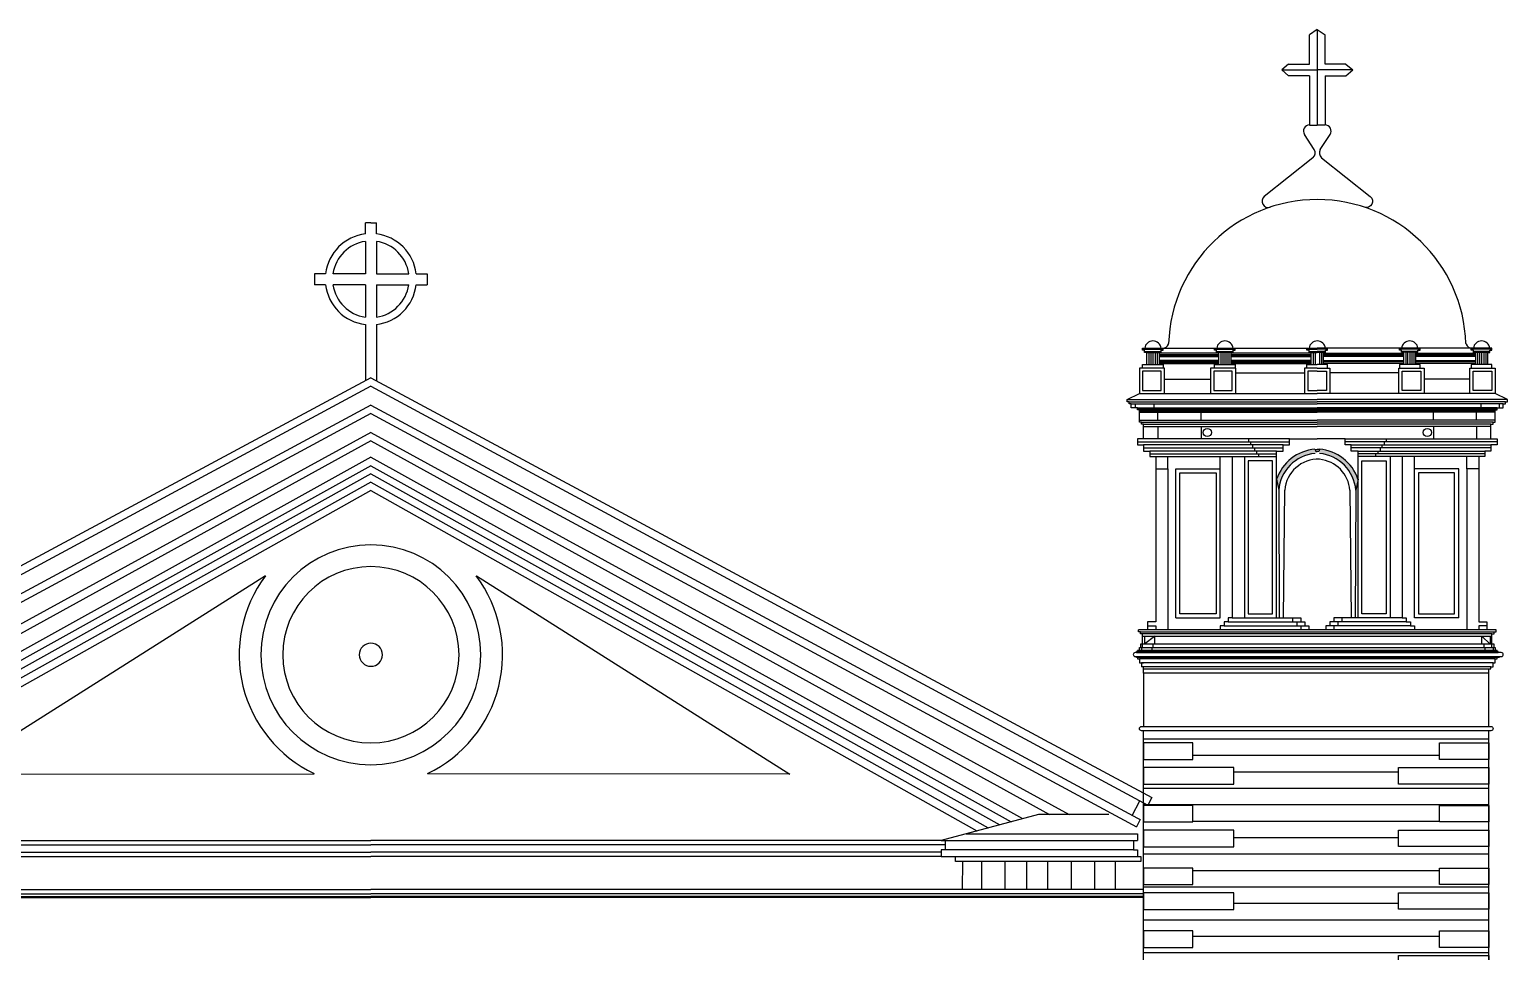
# Model space of a CAD drawing. Header units: inches. Extents: x 15.1 to 32.4, y 5.6 to 21.8.
# Drawn here: x 21.16 to 32.4, y 14.76 to 21.77 of the extents above; entities that cross this region are included whole.
import ezdxf

# ---------------------------------------------------------------- set-up
doc = ezdxf.new("R2010")
doc.units = ezdxf.units.IN
doc.header["$MEASUREMENT"] = 0

# ---------------------------------------------------------------- blocks, each defined once
blk = doc.blocks.new('*U31')
for points in [[(-0.34375, 0.03125), (0.03125, 0.03125), (0.03125, 0.15625), (-0.34375, 0.15625)], [(-0.34375, -0.15625), (0.34375, -0.15625), (0.34375, -0.03125), (-0.34375, -0.03125)]]:
    blk.add_lwpolyline(points, close=True)
blk = doc.blocks.new('*U32')
at = {"color": 0, "linetype": 'ByBlock', "lineweight": -2, "transparency": 16777216}
for p in [(0, 8.094), (0, 7.618), (0, 7.142), (0, 6.665), (0, 6.189), (0, 5.713), (0, 5.237), (0, 4.761), (0, 4.285), (0, 3.809), (0, 3.333), (0, 2.857), (0, 2.381), (0, 1.904), (0, 1.428), (0, 0.952), (0, 0.476), (0, 0)]:
    blk.add_blockref('*U31', p, dxfattribs=at)

msp = doc.modelspace()

# ---------------------------------------------------------------- hatches: boundary and pattern name
h = msp.add_hatch(color=256)
h.dxf.hatch_style = 1
h.paths.add_polyline_path([(30.933, 18.544), (30.933, 18.575, 0.297223), (30.641, 18.348), (30.657, 18.264, -0.366307)])
h = msp.add_hatch(color=256)
h.dxf.hatch_style = 1
h.paths.add_polyline_path([(30.967, 18.544), (30.967, 18.575, -0.297223), (31.26, 18.348), (31.244, 18.264, 0.366307)])
h = msp.add_hatch()
h.set_pattern_fill('ANSI31', color=256, angle=135)
h.set_pattern_definition([(180, (2.13431, 9e-16), (-3e-17, -0.125), [])])
h.paths.add_polyline_path([(31.567, 12.699), (32.255, 12.699), (32.255, 12.535), (31.88, 12.535), (31.88, 12.41), (32.255, 12.41), (32.255, 12.347), (31.567, 12.347), (31.567, 12.222), (32.255, 12.222), (32.255, 12.059), (31.88, 12.059), (31.88, 11.934), (32.255, 11.934), (32.255, 11.871), (31.567, 11.871), (31.567, 11.746), (32.255, 11.746), (32.255, 11.583), (31.88, 11.583), (31.88, 11.458), (32.255, 11.458), (32.255, 11.395), (31.567, 11.395), (31.567, 11.27), (32.255, 11.27), (32.255, 11.107), (31.88, 11.107), (31.88, 10.982), (32.255, 10.982), (32.255, 10.919), (31.567, 10.919), (31.567, 10.794), (32.255, 10.794), (32.255, 10.631), (31.88, 10.631), (31.88, 10.506), (32.255, 10.506), (32.255, 10.443), (31.567, 10.443), (31.567, 10.318), (32.255, 10.318), (32.255, 10.154), (31.88, 10.154), (31.88, 10.029), (32.255, 10.029), (32.255, 9.967), (31.567, 9.967), (31.567, 9.842), (32.255, 9.842), (32.255, 9.678), (31.88, 9.678), (31.88, 9.553), (32.255, 9.553), (32.255, 9.491), (31.567, 9.491), (31.567, 9.366), (32.255, 9.366), (32.255, 9.202), (31.88, 9.202), (31.88, 9.077), (32.255, 9.077), (32.255, 9.015), (31.567, 9.015), (31.567, 8.89), (32.255, 8.89), (32.255, 8.726), (31.88, 8.726), (31.88, 8.601), (32.255, 8.601), (32.255, 8.539), (31.567, 8.539), (31.567, 8.414), (32.255, 8.414), (32.255, 8.25), (31.88, 8.25), (31.88, 8.125), (32.255, 8.125), (32.255, 8.062), (31.567, 8.062), (31.567, 7.938), (32.255, 7.938), (32.255, 7.875), (29.63, 7.875), (29.63, 7.938), (30.317, 7.938), (30.317, 8.062), (29.63, 8.062), (29.63, 8.125), (30.005, 8.125), (30.005, 8.25), (29.63, 8.25), (29.63, 8.414), (30.317, 8.414), (30.317, 8.539), (29.63, 8.539), (29.63, 8.601), (30.005, 8.601), (30.005, 8.726), (29.63, 8.726), (29.63, 8.89), (30.317, 8.89), (30.317, 9.015), (29.63, 9.015), (29.63, 9.077), (30.005, 9.077), (30.005, 9.202), (29.63, 9.202), (29.63, 9.366), (30.317, 9.366), (30.317, 9.491), (29.63, 9.491), (29.63, 9.553), (30.005, 9.553), (30.005, 9.678), (29.63, 9.678), (29.63, 9.842), (30.317, 9.842), (30.317, 9.967), (29.63, 9.967), (29.63, 10.029), (30.005, 10.029), (30.005, 10.154), (29.63, 10.154), (29.63, 10.318), (30.317, 10.318), (30.317, 10.443), (29.63, 10.443), (29.63, 10.506), (30.005, 10.506), (30.005, 10.631), (29.63, 10.631), (29.63, 10.794), (30.317, 10.794), (30.317, 10.919), (29.63, 10.919), (29.63, 10.982), (30.005, 10.982), (30.005, 11.107), (29.63, 11.107), (29.63, 11.27), (30.317, 11.27), (30.317, 11.395), (29.63, 11.395), (29.63, 11.458), (30.005, 11.458), (30.005, 11.583), (29.63, 11.583), (29.63, 11.746), (30.317, 11.746), (30.317, 11.871), (29.63, 11.871), (29.63, 11.934), (30.005, 11.934), (30.005, 12.059), (29.63, 12.059), (29.63, 12.222), (30.317, 12.222), (30.317, 12.347), (29.63, 12.347), (29.63, 12.41), (30.005, 12.41), (30.005, 12.535), (29.63, 12.535), (29.63, 12.699), (30.317, 12.699), (30.317, 12.824), (29.63, 12.824), (29.63, 12.886), (30.005, 12.886), (30.005, 13.011), (29.63, 13.011), (29.63, 13.175), (30.317, 13.175), (30.317, 13.3), (29.63, 13.3), (29.63, 13.362), (30.005, 13.362), (30.005, 13.487), (29.63, 13.487), (29.63, 13.651), (30.317, 13.651), (30.317, 13.776), (29.63, 13.776), (29.63, 13.838), (30.005, 13.838), (30.005, 13.963), (29.63, 13.963), (29.63, 14.127), (30.317, 14.127), (30.317, 14.252), (29.63, 14.252), (29.63, 14.314), (30.005, 14.314), (30.005, 14.439), (29.63, 14.439), (29.63, 14.603), (30.317, 14.603), (30.317, 14.728), (29.63, 14.728), (29.63, 14.79), (30.005, 14.79), (30.005, 14.915), (29.63, 14.915), (29.63, 15.079), (30.317, 15.079), (30.317, 15.204), (29.63, 15.204), (29.63, 15.267), (30.005, 15.267), (30.005, 15.392), (29.63, 15.392), (29.63, 15.555), (30.317, 15.555), (30.317, 15.68), (29.63, 15.68), (29.63, 15.743), (30.005, 15.743), (30.005, 15.868), (29.63, 15.868), (29.63, 16.031), (30.317, 16.031), (30.317, 16.156), (29.63, 16.156), (29.63, 16.219), (30.005, 16.219), (30.005, 16.344), (29.63, 16.344), (29.63, 16.437), (32.255, 16.437), (32.255, 16.344), (31.88, 16.344), (31.88, 16.219), (32.255, 16.219), (32.255, 16.156), (31.567, 16.156), (31.567, 16.031), (32.255, 16.031), (32.255, 15.868), (31.88, 15.868), (31.88, 15.743), (32.255, 15.743), (32.255, 15.68), (31.567, 15.68), (31.567, 15.555), (32.255, 15.555), (32.255, 15.392), (31.88, 15.392), (31.88, 15.267), (32.255, 15.267), (32.255, 15.204), (31.567, 15.204), (31.567, 15.079), (32.255, 15.079), (32.255, 14.915), (31.88, 14.915), (31.88, 14.79), (32.255, 14.79), (32.255, 14.728), (31.567, 14.728), (31.567, 14.603), (32.255, 14.603), (32.255, 14.439), (31.88, 14.439), (31.88, 14.314), (32.255, 14.314), (32.255, 14.252), (31.567, 14.252), (31.567, 14.127), (32.255, 14.127), (32.255, 13.963), (31.88, 13.963), (31.88, 13.838), (32.255, 13.838), (32.255, 13.776), (31.567, 13.776), (31.567, 13.651), (32.255, 13.651), (32.255, 13.487), (31.88, 13.487), (31.88, 13.362), (32.255, 13.362), (32.255, 13.3), (31.567, 13.3), (31.567, 13.175), (32.255, 13.175), (32.255, 13.011), (31.88, 13.011), (31.88, 12.886), (32.255, 12.886), (32.255, 12.824), (31.567, 12.824)])

# ---------------------------------------------------------------- linework, layer by layer
for p, q in [((30.95, 21.766), (30.892, 21.726)), ((30.892, 21.503), (30.892, 21.726)), ((30.95, 21.766), (31.009, 21.726)), ((30.95, 21.766), (30.95, 21.04)), ((31.009, 21.503), (31.009, 21.726)), ((30.732, 21.503), (30.68, 21.459)), ((30.732, 21.414), (30.68, 21.459)), ((30.68, 21.459), (30.95, 21.459)), ((30.732, 21.503), (30.892, 21.503)), ((31.22, 21.459), (30.95, 21.459)), ((31.168, 21.503), (31.009, 21.503)), ((31.168, 21.503), (31.22, 21.459)), ((31.168, 21.414), (31.22, 21.459)), ((30.892, 21.414), (30.732, 21.414)), ((30.892, 21.414), (30.892, 21.04)), ((31.009, 21.414), (31.168, 21.414)), ((31.009, 21.414), (31.009, 21.04)), ((30.892, 21.04), (30.95, 21.04)), ((31.009, 21.04), (30.95, 21.04)), ((30.927, 20.854), (30.852, 20.968)), ((30.973, 20.854), (31.048, 20.968)), ((23.715, 20.212), (23.715, 20.297)), ((23.757, 20.297), (23.715, 20.297)), ((23.757, 20.297), (23.799, 20.297)), ((23.799, 20.212), (23.799, 20.297)), ((23.715, 20.156), (23.715, 19.91)), ((23.799, 20.156), (23.799, 19.91)), ((23.328, 19.91), (23.328, 19.826)), ((23.413, 19.91), (23.328, 19.91)), ((23.715, 19.91), (23.47, 19.91)), ((23.799, 19.91), (24.045, 19.91)), ((24.101, 19.91), (24.186, 19.91)), ((24.186, 19.91), (24.186, 19.826)), ((23.413, 19.826), (23.328, 19.826)), ((23.715, 19.826), (23.47, 19.826)), ((23.715, 19.826), (23.715, 19.58)), ((23.799, 19.826), (24.045, 19.826)), ((23.799, 19.826), (23.799, 19.58)), ((24.101, 19.826), (24.186, 19.826)), ((23.715, 19.524), (23.715, 19.099)), ((23.799, 19.524), (23.799, 19.099)), ((29.623, 19.328), (29.623, 19.344)), ((29.623, 19.344), (29.779, 19.344)), ((29.623, 19.336), (29.779, 19.336)), ((29.638, 19.328), (29.623, 19.328)), ((29.638, 19.312), (29.638, 19.328)), ((29.638, 19.32), (29.763, 19.32)), ((29.763, 19.312), (29.763, 19.328)), ((29.763, 19.328), (29.779, 19.328)), ((29.779, 19.328), (29.779, 19.344)), ((29.779, 19.344), (30.169, 19.344)), ((30.169, 19.328), (30.169, 19.344)), ((30.169, 19.344), (30.326, 19.344)), ((30.169, 19.336), (30.326, 19.336)), ((30.185, 19.328), (30.169, 19.328)), ((30.185, 19.313), (30.185, 19.328)), ((30.185, 19.32), (30.31, 19.32)), ((30.31, 19.313), (30.31, 19.328)), ((30.31, 19.328), (30.326, 19.328)), ((30.326, 19.328), (30.326, 19.344)), ((30.326, 19.344), (30.809, 19.344)), ((30.809, 19.344), (30.872, 19.344)), ((30.872, 19.328), (30.872, 19.344)), ((30.872, 19.344), (30.95, 19.344)), ((30.872, 19.336), (30.95, 19.336)), ((30.888, 19.328), (30.872, 19.328)), ((30.888, 19.312), (30.888, 19.328)), ((30.888, 19.32), (30.95, 19.32)), ((31.028, 19.344), (30.95, 19.344)), ((31.028, 19.336), (30.95, 19.336)), ((31.013, 19.32), (30.95, 19.32)), ((31.013, 19.312), (31.013, 19.328)), ((31.013, 19.328), (31.028, 19.328)), ((31.028, 19.328), (31.028, 19.344)), ((31.091, 19.344), (31.028, 19.344)), ((31.575, 19.344), (31.091, 19.344)), ((31.731, 19.344), (31.575, 19.344)), ((31.575, 19.328), (31.575, 19.344)), ((31.731, 19.336), (31.575, 19.336)), ((31.59, 19.328), (31.575, 19.328)), ((31.59, 19.313), (31.59, 19.328)), ((31.715, 19.32), (31.59, 19.32)), ((31.715, 19.313), (31.715, 19.328)), ((31.715, 19.328), (31.731, 19.328)), ((31.731, 19.328), (31.731, 19.344)), ((32.121, 19.344), (31.731, 19.344)), ((32.278, 19.344), (32.121, 19.344)), ((32.121, 19.328), (32.121, 19.344)), ((32.278, 19.336), (32.121, 19.336)), ((32.137, 19.328), (32.121, 19.328)), ((32.137, 19.312), (32.137, 19.328)), ((32.262, 19.32), (32.137, 19.32)), ((32.262, 19.312), (32.262, 19.328)), ((32.262, 19.328), (32.278, 19.328)), ((32.278, 19.328), (32.278, 19.344)), ((29.623, 19.192), (29.623, 19.219)), ((29.623, 19.219), (29.654, 19.219)), ((29.654, 19.312), (29.638, 19.312)), ((29.654, 19.219), (29.654, 19.312)), ((29.654, 19.312), (29.748, 19.312)), ((29.654, 19.219), (29.748, 19.219)), ((29.67, 19.312), (29.67, 19.219)), ((29.685, 19.312), (29.685, 19.219)), ((29.701, 19.312), (29.701, 19.219)), ((29.717, 19.312), (29.717, 19.219)), ((29.732, 19.312), (29.732, 19.219)), ((29.748, 19.312), (29.763, 19.312)), ((29.748, 19.312), (29.748, 19.219)), ((30.201, 19.305), (29.748, 19.305)), ((29.748, 19.297), (30.201, 19.297)), ((30.201, 19.289), (29.748, 19.289)), ((29.748, 19.281), (30.201, 19.281)), ((30.201, 19.25), (29.748, 19.25)), ((29.748, 19.242), (30.201, 19.242)), ((30.201, 19.234), (29.748, 19.234)), ((29.748, 19.227), (30.201, 19.227)), ((29.748, 19.219), (29.779, 19.219)), ((29.779, 19.219), (29.779, 19.192)), ((30.169, 19.192), (30.169, 19.219)), ((30.169, 19.219), (30.201, 19.219)), ((30.201, 19.313), (30.185, 19.313)), ((30.201, 19.219), (30.201, 19.313)), ((30.201, 19.313), (30.294, 19.313)), ((30.201, 19.219), (30.294, 19.219)), ((30.216, 19.313), (30.216, 19.219)), ((30.232, 19.313), (30.232, 19.219)), ((30.248, 19.313), (30.248, 19.219)), ((30.263, 19.313), (30.263, 19.219)), ((30.279, 19.313), (30.279, 19.219)), ((30.294, 19.313), (30.31, 19.313)), ((30.294, 19.313), (30.294, 19.219)), ((30.903, 19.305), (30.294, 19.305)), ((30.294, 19.297), (30.903, 19.297)), ((30.903, 19.289), (30.294, 19.289)), ((30.294, 19.281), (30.903, 19.281)), ((30.903, 19.25), (30.294, 19.25)), ((30.294, 19.242), (30.903, 19.242)), ((30.903, 19.234), (30.294, 19.234)), ((30.294, 19.227), (30.903, 19.227)), ((30.294, 19.219), (30.326, 19.219)), ((30.326, 19.219), (30.326, 19.192)), ((30.872, 19.192), (30.872, 19.219)), ((30.872, 19.219), (30.903, 19.219)), ((30.903, 19.312), (30.888, 19.312)), ((30.903, 19.312), (30.95, 19.312)), ((30.903, 19.219), (30.903, 19.312)), ((30.903, 19.219), (30.95, 19.219)), ((30.919, 19.312), (30.919, 19.219)), ((30.934, 19.312), (30.934, 19.219)), ((30.997, 19.312), (30.95, 19.312)), ((30.997, 19.219), (30.95, 19.219)), ((30.966, 19.312), (30.966, 19.219)), ((30.981, 19.312), (30.981, 19.219)), ((30.997, 19.219), (30.997, 19.312)), ((30.997, 19.312), (31.013, 19.312)), ((30.997, 19.305), (31.606, 19.305)), ((31.606, 19.297), (30.997, 19.297)), ((30.997, 19.289), (31.606, 19.289)), ((31.606, 19.281), (30.997, 19.281)), ((30.997, 19.25), (31.606, 19.25)), ((31.606, 19.242), (30.997, 19.242)), ((30.997, 19.234), (31.606, 19.234)), ((31.606, 19.227), (30.997, 19.227)), ((31.028, 19.219), (30.997, 19.219)), ((31.028, 19.192), (31.028, 19.219)), ((31.606, 19.219), (31.575, 19.219)), ((31.575, 19.219), (31.575, 19.192)), ((31.606, 19.313), (31.59, 19.313)), ((31.606, 19.313), (31.606, 19.219)), ((31.7, 19.313), (31.606, 19.313)), ((31.7, 19.219), (31.606, 19.219)), ((31.622, 19.313), (31.622, 19.219)), ((31.637, 19.313), (31.637, 19.219)), ((31.653, 19.313), (31.653, 19.219)), ((31.668, 19.313), (31.668, 19.219)), ((31.684, 19.313), (31.684, 19.219)), ((31.7, 19.219), (31.7, 19.313)), ((31.7, 19.313), (31.715, 19.313)), ((31.7, 19.305), (32.153, 19.305)), ((32.153, 19.297), (31.7, 19.297)), ((31.7, 19.289), (32.153, 19.289)), ((32.153, 19.281), (31.7, 19.281)), ((31.7, 19.25), (32.153, 19.25)), ((32.153, 19.242), (31.7, 19.242)), ((31.7, 19.234), (32.153, 19.234)), ((32.153, 19.227), (31.7, 19.227)), ((31.731, 19.219), (31.7, 19.219)), ((31.731, 19.192), (31.731, 19.219)), ((32.153, 19.219), (32.121, 19.219)), ((32.121, 19.219), (32.121, 19.192)), ((32.153, 19.312), (32.137, 19.312)), ((32.153, 19.312), (32.153, 19.219)), ((32.246, 19.312), (32.153, 19.312)), ((32.246, 19.219), (32.153, 19.219)), ((32.168, 19.312), (32.168, 19.219)), ((32.184, 19.312), (32.184, 19.219)), ((32.199, 19.312), (32.199, 19.219)), ((32.215, 19.312), (32.215, 19.219)), ((32.231, 19.312), (32.231, 19.219)), ((32.246, 19.219), (32.246, 19.312)), ((32.246, 19.312), (32.262, 19.312)), ((32.278, 19.219), (32.246, 19.219)), ((32.278, 19.192), (32.278, 19.219)), ((23.757, 19.119), (17.821, 15.928)), ((23.757, 19.119), (29.693, 15.928)), ((29.79, 19.109), (30.138, 19.109)), ((30.33, 19.156), (30.854, 19.156)), ((31.57, 19.156), (31.046, 19.156)), ((32.11, 19.109), (31.762, 19.109)), ((23.757, 19.055), (17.851, 15.872)), ((23.757, 19.055), (29.663, 15.872)), ((29.505, 18.953), (29.599, 19)), ((29.599, 19), (30.95, 19)), ((32.302, 19), (30.95, 19)), ((32.395, 18.953), (32.302, 19)), ((23.757, 18.911), (17.93, 15.771)), ((23.757, 18.911), (29.584, 15.771)), ((29.505, 18.937), (29.505, 18.953)), ((29.505, 18.953), (30.95, 18.953)), ((29.52, 18.937), (29.505, 18.937)), ((29.52, 18.922), (29.52, 18.937)), ((29.52, 18.937), (30.95, 18.937)), ((29.536, 18.922), (29.52, 18.922)), ((29.536, 18.891), (29.536, 18.922)), ((29.536, 18.922), (30.95, 18.922)), ((29.583, 18.891), (29.536, 18.891)), ((29.567, 18.922), (29.567, 18.891)), ((29.583, 18.875), (29.583, 18.891)), ((29.583, 18.891), (30.95, 18.891)), ((29.583, 18.883), (30.95, 18.883)), ((29.599, 18.875), (29.583, 18.875)), ((29.599, 18.859), (29.599, 18.875)), ((29.599, 18.875), (30.95, 18.875)), ((29.708, 18.922), (29.708, 18.891)), ((32.395, 18.953), (30.95, 18.953)), ((32.38, 18.937), (30.95, 18.937)), ((32.364, 18.922), (30.95, 18.922)), ((32.317, 18.891), (30.95, 18.891)), ((32.317, 18.883), (30.95, 18.883)), ((32.302, 18.875), (30.95, 18.875)), ((32.192, 18.922), (32.192, 18.891)), ((32.302, 18.859), (32.302, 18.875)), ((32.302, 18.875), (32.317, 18.875)), ((32.317, 18.875), (32.317, 18.891)), ((32.317, 18.891), (32.364, 18.891)), ((32.333, 18.922), (32.333, 18.891)), ((32.364, 18.891), (32.364, 18.922)), ((32.364, 18.922), (32.38, 18.922)), ((32.38, 18.922), (32.38, 18.937)), ((32.38, 18.937), (32.395, 18.937)), ((32.395, 18.937), (32.395, 18.953)), ((23.757, 18.848), (17.939, 15.705)), ((23.757, 18.848), (29.575, 15.705)), ((29.599, 18.867), (30.95, 18.867)), ((29.599, 18.797), (29.599, 18.859)), ((29.599, 18.859), (30.95, 18.859)), ((29.599, 18.781), (29.599, 18.797)), ((29.599, 18.797), (30.95, 18.797)), ((29.614, 18.781), (29.599, 18.781)), ((29.614, 18.766), (29.614, 18.781)), ((29.614, 18.781), (30.95, 18.781)), ((29.63, 18.766), (29.614, 18.766)), ((29.63, 18.75), (29.63, 18.766)), ((29.63, 18.766), (30.95, 18.766)), ((29.739, 18.797), (29.739, 18.859)), ((30.067, 18.797), (30.067, 18.859)), ((32.302, 18.867), (30.95, 18.867)), ((32.302, 18.859), (30.95, 18.859)), ((32.302, 18.797), (30.95, 18.797)), ((32.286, 18.781), (30.95, 18.781)), ((32.27, 18.766), (30.95, 18.766)), ((31.833, 18.797), (31.833, 18.859)), ((32.161, 18.797), (32.161, 18.859)), ((32.27, 18.75), (32.27, 18.766)), ((32.27, 18.766), (32.286, 18.766)), ((32.286, 18.766), (32.286, 18.781)), ((32.286, 18.781), (32.302, 18.781)), ((32.302, 18.797), (32.302, 18.859)), ((32.302, 18.781), (32.302, 18.797)), ((23.757, 18.704), (18.45, 15.801)), ((23.757, 18.704), (29.065, 15.801)), ((30.739, 18.656), (29.583, 18.656)), ((29.583, 18.656), (29.583, 18.609)), ((29.63, 18.656), (29.63, 18.75)), ((29.63, 18.75), (30.95, 18.75)), ((29.739, 18.75), (29.739, 18.656)), ((30.067, 18.75), (30.067, 18.656)), ((30.427, 18.656), (30.427, 18.633)), ((30.739, 18.656), (30.95, 18.656)), ((30.739, 18.609), (30.739, 18.656)), ((32.27, 18.75), (30.95, 18.75)), ((31.161, 18.656), (30.95, 18.656)), ((31.161, 18.609), (31.161, 18.656)), ((31.161, 18.656), (32.317, 18.656)), ((31.474, 18.656), (31.474, 18.633)), ((31.833, 18.75), (31.833, 18.656)), ((32.161, 18.75), (32.161, 18.656)), ((32.27, 18.656), (32.27, 18.75)), ((32.317, 18.656), (32.317, 18.609)), ((23.757, 18.641), (18.6, 15.801)), ((23.757, 18.641), (28.914, 15.801)), ((29.583, 18.633), (30.739, 18.633)), ((29.583, 18.609), (29.63, 18.609)), ((29.63, 18.609), (29.63, 18.562)), ((30.692, 18.609), (29.63, 18.609)), ((29.63, 18.586), (30.692, 18.586)), ((29.63, 18.562), (29.677, 18.562)), ((29.677, 18.562), (29.677, 18.52)), ((30.641, 18.562), (29.677, 18.562)), ((29.677, 18.541), (30.641, 18.541)), ((30.442, 18.633), (30.442, 18.609)), ((30.458, 18.609), (30.458, 18.586)), ((30.474, 18.586), (30.474, 18.562)), ((30.489, 18.562), (30.489, 18.541)), ((30.505, 18.52), (30.505, 18.541)), ((30.641, 18.52), (30.641, 18.562)), ((30.641, 18.562), (30.692, 18.562)), ((30.692, 18.562), (30.692, 18.609)), ((30.692, 18.609), (30.739, 18.609)), ((30.933, 18.575), (30.95, 18.575)), ((30.933, 18.575), (30.939, 18.558)), ((30.939, 18.558), (30.95, 18.558)), ((30.967, 18.575), (30.95, 18.575)), ((30.961, 18.558), (30.95, 18.558)), ((30.967, 18.575), (30.961, 18.558)), ((32.317, 18.633), (31.161, 18.633)), ((31.208, 18.609), (31.161, 18.609)), ((31.208, 18.562), (31.208, 18.609)), ((31.208, 18.609), (32.27, 18.609)), ((32.27, 18.586), (31.208, 18.586)), ((31.26, 18.562), (31.208, 18.562)), ((31.26, 18.52), (31.26, 18.562)), ((31.26, 18.562), (32.224, 18.562)), ((32.224, 18.541), (31.26, 18.541)), ((31.395, 18.52), (31.395, 18.541)), ((31.411, 18.562), (31.411, 18.541)), ((31.427, 18.586), (31.427, 18.562)), ((31.442, 18.609), (31.442, 18.586)), ((31.458, 18.633), (31.458, 18.609)), ((32.27, 18.562), (32.224, 18.562)), ((32.224, 18.562), (32.224, 18.52)), ((32.317, 18.609), (32.27, 18.609)), ((32.27, 18.609), (32.27, 18.562)), ((23.757, 18.515), (18.804, 15.769)), ((23.757, 18.451), (18.891, 15.745)), ((23.757, 18.515), (28.71, 15.769)), ((23.757, 18.451), (28.624, 15.745)), ((29.677, 18.52), (29.722, 18.52)), ((29.722, 18.52), (29.814, 18.52)), ((29.722, 18.52), (29.722, 18.428)), ((29.722, 18.428), (29.814, 18.428)), ((29.722, 18.428), (29.722, 17.326)), ((29.814, 18.52), (30.641, 18.52)), ((29.814, 18.428), (29.814, 18.52)), ((29.814, 18.428), (29.814, 17.203)), ((29.875, 17.295), (29.875, 18.428)), ((29.875, 18.428), (30.212, 18.428)), ((30.212, 18.428), (30.212, 18.52)), ((30.212, 17.295), (30.212, 18.428)), ((30.304, 18.52), (30.304, 17.295)), ((30.396, 18.52), (30.396, 17.295)), ((30.61, 18.489), (30.426, 18.489)), ((30.426, 18.489), (30.426, 17.326)), ((30.61, 17.326), (30.61, 18.489)), ((30.641, 17.295), (30.641, 18.52)), ((32.086, 18.52), (31.26, 18.52)), ((31.26, 17.295), (31.26, 18.52)), ((31.29, 18.489), (31.474, 18.489)), ((31.29, 17.326), (31.29, 18.489)), ((31.474, 18.489), (31.474, 17.326)), ((31.504, 18.52), (31.504, 17.295)), ((31.596, 18.52), (31.596, 17.295)), ((31.688, 18.428), (31.688, 18.52)), ((31.688, 17.295), (31.688, 18.428)), ((32.025, 18.428), (31.688, 18.428)), ((32.025, 17.295), (32.025, 18.428)), ((32.178, 18.52), (32.086, 18.52)), ((32.086, 18.428), (32.086, 18.52)), ((32.178, 18.428), (32.086, 18.428)), ((32.086, 18.428), (32.086, 17.203)), ((32.178, 18.52), (32.178, 18.428)), ((32.224, 18.52), (32.178, 18.52)), ((32.178, 18.428), (32.178, 17.326)), ((23.757, 18.388), (18.977, 15.722)), ((23.757, 18.325), (19.064, 15.699)), ((23.757, 18.388), (28.537, 15.722)), ((23.757, 18.325), (28.45, 15.699)), ((29.906, 17.326), (29.906, 18.397)), ((29.906, 18.397), (30.182, 18.397)), ((30.182, 18.397), (30.182, 17.326)), ((30.641, 18.348), (30.657, 18.264)), ((31.26, 18.348), (31.244, 18.264)), ((31.719, 18.397), (31.719, 17.326)), ((31.994, 18.397), (31.719, 18.397)), ((31.994, 17.326), (31.994, 18.397)), ((23.757, 18.262), (19.151, 15.676)), ((23.757, 18.262), (28.363, 15.676)), ((30.657, 18.264), (30.661, 17.295)), ((30.702, 18.264), (30.692, 17.295)), ((31.198, 18.264), (31.208, 17.295)), ((31.244, 18.264), (31.239, 17.295)), ((22.955, 17.614), (20.572, 16.106)), ((24.559, 17.614), (26.942, 16.106)), ((29.722, 17.326), (29.722, 17.326)), ((29.722, 17.326), (29.722, 17.326)), ((29.722, 17.326), (29.722, 17.264)), ((30.182, 17.326), (29.906, 17.326)), ((30.426, 17.326), (30.61, 17.326)), ((31.474, 17.326), (31.29, 17.326)), ((31.719, 17.326), (31.994, 17.326)), ((32.178, 17.326), (32.178, 17.326)), ((32.178, 17.326), (32.178, 17.326)), ((32.178, 17.326), (32.178, 17.264)), ((29.591, 17.188), (29.591, 17.203)), ((32.31, 17.203), (29.591, 17.203)), ((29.606, 17.188), (29.591, 17.188)), ((29.606, 17.172), (29.606, 17.188)), ((29.606, 17.188), (32.294, 17.188)), ((29.722, 17.264), (29.661, 17.264)), ((29.661, 17.264), (29.661, 17.203)), ((29.661, 17.234), (29.722, 17.234)), ((29.722, 17.234), (29.722, 17.203)), ((29.875, 17.295), (30.212, 17.295)), ((30.243, 17.234), (30.212, 17.234)), ((30.212, 17.234), (30.212, 17.203)), ((30.273, 17.264), (30.243, 17.264)), ((30.243, 17.264), (30.243, 17.234)), ((30.243, 17.234), (30.855, 17.234)), ((30.304, 17.295), (30.273, 17.295)), ((30.273, 17.295), (30.273, 17.264)), ((30.273, 17.264), (30.824, 17.264)), ((30.304, 17.295), (30.794, 17.295)), ((30.763, 17.295), (30.763, 17.264)), ((30.794, 17.295), (30.824, 17.295)), ((30.794, 17.264), (30.794, 17.234)), ((30.824, 17.295), (30.824, 17.264)), ((30.824, 17.264), (30.855, 17.264)), ((30.824, 17.234), (30.824, 17.203)), ((30.855, 17.264), (30.855, 17.234)), ((30.855, 17.234), (30.886, 17.234)), ((30.886, 17.234), (30.886, 17.203)), ((31.045, 17.234), (31.015, 17.234)), ((31.015, 17.234), (31.015, 17.203)), ((31.076, 17.264), (31.045, 17.264)), ((31.045, 17.264), (31.045, 17.234)), ((31.658, 17.234), (31.045, 17.234)), ((31.106, 17.295), (31.076, 17.295)), ((31.076, 17.295), (31.076, 17.264)), ((31.627, 17.264), (31.076, 17.264)), ((31.076, 17.234), (31.076, 17.203)), ((31.596, 17.295), (31.106, 17.295)), ((31.106, 17.264), (31.106, 17.234)), ((31.137, 17.295), (31.137, 17.264)), ((31.596, 17.295), (31.627, 17.295)), ((31.627, 17.295), (31.627, 17.264)), ((31.627, 17.264), (31.658, 17.264)), ((31.658, 17.264), (31.658, 17.234)), ((31.658, 17.234), (31.688, 17.234)), ((32.025, 17.295), (31.688, 17.295)), ((31.688, 17.234), (31.688, 17.203)), ((32.178, 17.264), (32.239, 17.264)), ((32.239, 17.234), (32.178, 17.234)), ((32.178, 17.234), (32.178, 17.203)), ((32.239, 17.264), (32.239, 17.203)), ((32.294, 17.172), (32.294, 17.188)), ((32.294, 17.188), (32.31, 17.188)), ((32.31, 17.188), (32.31, 17.203)), ((29.622, 17.172), (29.606, 17.172)), ((32.294, 17.094), (29.606, 17.094)), ((29.606, 17.094), (29.606, 17.07)), ((29.622, 17.156), (29.622, 17.172)), ((32.278, 17.172), (29.622, 17.172)), ((29.622, 17.094), (29.622, 17.156)), ((29.622, 17.156), (32.278, 17.156)), ((29.622, 17.07), (29.622, 17.094)), ((29.638, 17.156), (29.638, 17.094)), ((29.716, 17.156), (29.638, 17.094)), ((29.7, 17.094), (29.7, 17.07)), ((29.716, 17.094), (29.716, 17.156)), ((32.2, 17.094), (32.2, 17.156)), ((32.263, 17.094), (32.2, 17.156)), ((32.216, 17.094), (32.216, 17.07)), ((32.263, 17.156), (32.263, 17.094)), ((32.278, 17.156), (32.278, 17.172)), ((32.278, 17.172), (32.294, 17.172)), ((32.278, 17.094), (32.278, 17.156)), ((32.278, 17.07), (32.278, 17.094)), ((32.294, 17.07), (32.294, 17.094)), ((29.583, 17.039), (29.575, 17.039)), ((29.575, 17.039), (29.575, 17.031)), ((29.575, 17.031), (32.325, 17.031)), ((29.575, 16.992), (29.575, 17)), ((29.575, 17), (32.333, 17)), ((29.591, 16.992), (29.575, 16.992)), ((29.583, 17.047), (29.583, 17.039)), ((32.317, 17.047), (29.583, 17.047)), ((29.583, 17.039), (32.317, 17.039)), ((32.317, 16.992), (29.583, 16.992)), ((29.583, 16.992), (29.583, 16.984)), ((29.583, 16.984), (29.599, 16.984)), ((32.302, 16.984), (29.599, 16.984)), ((29.599, 16.984), (29.599, 16.953)), ((29.614, 17.07), (29.614, 17.047)), ((29.692, 17.07), (29.692, 17.047)), ((32.224, 17.07), (32.224, 17.047)), ((32.286, 17.07), (32.286, 17.047)), ((32.302, 16.953), (32.302, 16.984)), ((32.302, 16.984), (32.317, 16.984)), ((32.317, 17.039), (32.317, 17.047)), ((32.325, 17.039), (32.317, 17.039)), ((32.317, 16.984), (32.317, 16.992)), ((32.333, 16.992), (32.317, 16.992)), ((32.325, 17.031), (32.325, 17.039)), ((32.333, 17), (32.333, 16.992)), ((29.599, 16.953), (29.63, 16.953)), ((32.286, 16.953), (29.614, 16.953)), ((29.614, 16.953), (29.614, 16.922)), ((32.27, 16.922), (29.614, 16.922)), ((29.63, 16.906), (29.63, 16.922)), ((29.63, 16.875), (29.63, 16.906)), ((29.63, 16.906), (32.255, 16.906)), ((32.255, 16.875), (29.63, 16.875)), ((29.63, 16.875), (29.63, 16.469)), ((32.255, 16.875), (32.255, 16.906)), ((32.255, 16.906), (32.27, 16.906)), ((32.255, 16.469), (32.255, 16.875)), ((32.27, 16.906), (32.27, 16.922)), ((32.27, 16.922), (32.286, 16.922)), ((32.286, 16.922), (32.286, 16.953)), ((32.286, 16.953), (32.302, 16.953)), ((29.63, 11.525), (29.63, 16.437)), ((32.255, 16.437), (29.63, 16.437)), ((32.255, 7.57), (32.255, 16.437)), ((20.572, 16.106), (23.326, 16.11)), ((26.942, 16.106), (24.189, 16.11)), ((29.598, 15.902), (29.54, 15.791)), ((29.693, 15.928), (29.663, 15.872)), ((28.832, 15.801), (28.092, 15.603)), ((29.366, 15.801), (28.832, 15.801)), ((29.605, 15.761), (29.575, 15.705)), ((29.584, 15.771), (29.605, 15.761)), ((28.281, 15.654), (29.583, 15.654)), ((29.583, 15.654), (29.583, 15.603)), ((19.392, 15.603), (23.757, 15.603)), ((19.392, 15.57), (23.757, 15.57)), ((19.422, 15.514), (23.757, 15.514)), ((28.122, 15.603), (23.757, 15.603)), ((28.122, 15.57), (23.757, 15.57)), ((28.092, 15.514), (23.757, 15.514)), ((28.092, 15.603), (29.583, 15.603)), ((28.122, 15.531), (28.092, 15.531)), ((28.092, 15.531), (28.092, 15.48)), ((28.122, 15.603), (28.122, 15.531)), ((29.553, 15.531), (28.122, 15.531)), ((29.553, 15.603), (29.553, 15.531)), ((29.553, 15.531), (29.583, 15.531)), ((29.583, 15.531), (29.583, 15.48)), ((19.422, 15.48), (23.757, 15.48)), ((28.092, 15.48), (23.757, 15.48)), ((28.092, 15.48), (29.583, 15.48)), ((28.2, 15.443), (28.2, 15.48)), ((29.608, 15.443), (28.2, 15.443)), ((28.254, 15.229), (28.255, 15.443)), ((28.399, 15.443), (28.399, 15.229)), ((28.576, 15.443), (28.576, 15.229)), ((28.741, 15.443), (28.741, 15.229)), ((28.9, 15.443), (28.9, 15.229)), ((29.079, 15.443), (29.079, 15.229)), ((29.257, 15.443), (29.257, 15.229)), ((29.414, 15.443), (29.414, 15.229)), ((29.583, 15.48), (29.608, 15.48)), ((29.608, 15.48), (29.608, 15.443)), ((17.884, 15.196), (23.757, 15.196)), ((17.884, 15.178), (23.757, 15.178)), ((17.884, 15.17), (23.757, 15.17)), ((19.26, 15.229), (23.757, 15.229)), ((28.254, 15.229), (23.757, 15.229)), ((29.63, 15.196), (23.757, 15.196)), ((29.63, 15.178), (23.757, 15.178)), ((29.63, 15.17), (23.757, 15.17)), ((29.414, 15.229), (28.254, 15.229)), ((29.63, 15.229), (29.414, 15.229))]:
    msp.add_line(p, q)
for points in [[(30.917, 20.792), (30.547, 20.496, 0.836706), (30.591, 20.416)], [(30.983, 20.792), (31.353, 20.496, -0.836706), (31.309, 20.416)]]:
    msp.add_lwpolyline(points, format="xyb")
for points in [[(29.599, 19), (29.79, 19), (29.79, 19.192), (29.599, 19.192)], [(29.623, 19.023), (29.764, 19.023), (29.764, 19.169), (29.623, 19.169)], [(30.138, 19), (30.33, 19), (30.33, 19.192), (30.138, 19.192)], [(30.163, 19.023), (30.304, 19.023), (30.304, 19.169), (30.163, 19.169)], [(31.762, 19), (31.57, 19), (31.57, 19.192), (31.762, 19.192)], [(31.737, 19.023), (31.596, 19.023), (31.596, 19.169), (31.737, 19.169)], [(32.302, 19), (32.11, 19), (32.11, 19.192), (32.302, 19.192)], [(32.277, 19.023), (32.136, 19.023), (32.136, 19.169), (32.277, 19.169)], [(32.302, 17.047), (29.599, 17.047), (29.599, 17.07), (32.302, 17.07)], [(29.63, 16.219), (30.005, 16.219), (30.005, 16.344), (29.63, 16.344)], [(29.63, 16.031), (30.317, 16.031), (30.317, 16.156), (29.63, 16.156)], [(29.63, 15.743), (30.005, 15.743), (30.005, 15.868), (29.63, 15.868)], [(29.63, 15.555), (30.317, 15.555), (30.317, 15.68), (29.63, 15.68)], [(29.63, 15.267), (30.005, 15.267), (30.005, 15.392), (29.63, 15.392)], [(29.63, 15.079), (30.317, 15.079), (30.317, 15.204), (29.63, 15.204)], [(29.63, 14.79), (30.005, 14.79), (30.005, 14.915), (29.63, 14.915)]]:
    msp.add_lwpolyline(points, close=True)
for points in [[(30.95, 19.192), (30.854, 19.192), (30.854, 19), (30.95, 19)], [(30.95, 19.169), (30.879, 19.169), (30.879, 19.023), (30.95, 19.023)], [(30.95, 19.192), (31.046, 19.192), (31.046, 19), (30.95, 19)], [(30.95, 19.169), (31.021, 19.169), (31.021, 19.023), (30.95, 19.023)]]:
    msp.add_lwpolyline(points)
for points in [[(29.567, 17), (32.349, 17, 0.414214), (32.364, 17.016), (32.364, 17.016, 0.414214), (32.349, 17.031), (29.567, 17.031, 0.414214), (29.552, 17.016), (29.552, 17.016, 0.414214)], [(32.27, 16.437), (29.614, 16.437, -0.414214), (29.599, 16.453), (29.599, 16.453, -0.414214), (29.614, 16.469), (32.27, 16.469, -0.414214), (32.286, 16.453), (32.286, 16.453, -0.414214)]]:
    msp.add_lwpolyline(points, format="xyb", close=True)
for centre in [(30.114, 18.703), (31.786, 18.703)]:
    msp.add_circle(centre, 0.0312)
for centre, radius, start, end in [((30.892, 20.994), 0.0466, 90, 213.0592), ((31.009, 20.994), 0.0466, 326.9408, 90), ((30.888, 20.828), 0.0466, 308.6076, 33.0592), ((31.012, 20.828), 0.0466, 146.9408, 231.3924), ((30.95, 19.344), 1.13, 90, 178.2116), ((30.95, 19.344), 1.13, 1.7884, 90), ((23.757, 19.868), 0.347, 96.8924, 173.1076), ((23.757, 19.868), 0.291, 98.2377, 171.7623), ((23.757, 19.868), 0.347, 6.8924, 83.1076), ((23.757, 19.868), 0.291, 8.2377, 81.7623), ((23.757, 19.868), 0.347, 186.8924, 263.1076), ((23.757, 19.868), 0.291, 188.2377, 261.7623), ((23.757, 19.868), 0.347, 276.8924, 353.1076), ((23.757, 19.868), 0.291, 278.2377, 351.7623), ((29.701, 19.336), 0.063, 7.289, 172.711), ((29.775, 19.391), 0.0469, 270.3928, 339.1114), ((29.805, 19.38), 0.0156, 339.1114, 358.2116), ((30.248, 19.336), 0.063, 7.289, 172.711), ((30.95, 19.336), 0.063, 89.9274, 172.711), ((30.95, 19.336), 0.063, 7.289, 90.0726), ((31.653, 19.336), 0.063, 7.289, 172.711), ((32.096, 19.38), 0.0156, 181.7884, 200.8886), ((32.125, 19.391), 0.0469, 200.8886, 269.6072), ((32.199, 19.336), 0.063, 7.289, 172.711), ((30.961, 18.238), 0.339, 94.7688, 160.9816), ((30.96, 18.241), 0.304, 95.1022, 175.5746), ((30.939, 18.238), 0.339, 19.0184, 85.2312), ((30.94, 18.241), 0.304, 4.4254, 84.8978), ((30.957, 18.245), 0.255, 87.5501, 175.726), ((30.942, 18.244), 0.257, 4.4254, 84.2973), ((23.757, 17.014), 0.836, 90, 270), ((23.757, 17.014), 0.836, 270, 90), ((23.757, 17.014), 0.67, 90, 270), ((23.757, 17.014), 0.67, 270, 90), ((23.757, 17.014), 1.001, 143.2055, 244.4776), ((23.757, 17.014), 1.001, 295.5224, 36.7945), ((23.757, 17.014), 0.0878, 90, 270), ((23.757, 17.014), 0.0878, 270, 90)]:
    msp.add_arc(centre, radius, start, end)

# ---------------------------------------------------------------- block references
at = {"xscale": -1}
msp.add_blockref('*U32', (31.911, 8.094), dxfattribs=at)

doc.saveas('drawing.dxf')
